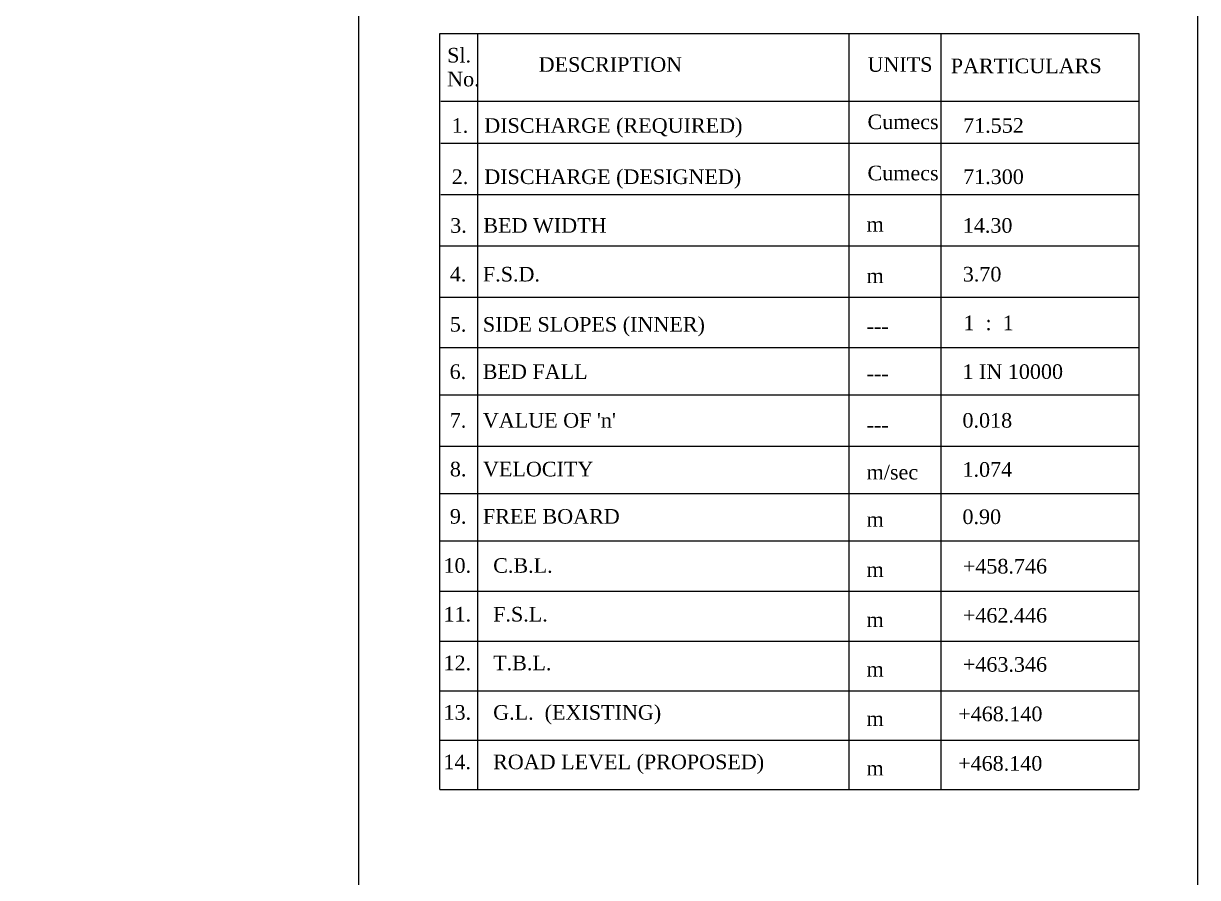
# Model space of a CAD drawing. Header units: inches. Extents: x 90659 to 166790, y -1471827 to -1422100.
# Drawn here: x 149162 to 166599, y -1455918 to -1443235 of the extents above; entities that cross this region are included whole.
import ezdxf

# ---------------------------------------------------------------- set-up
doc = ezdxf.new("R2010")
doc.units = ezdxf.units.IN
doc.header["$MEASUREMENT"] = 0
doc.styles.add('TIMES', font='times.ttf')

msp = doc.modelspace()

# ---------------------------------------------------------------- linework, layer by layer
at = {"color": 3}
msp.add_line((166599.3, -1422100.5), (166599.3, -1471809.9), dxfattribs=at)
msp.add_line((166599.3, -1422100.5), (166599.3, -1471809.9), dxfattribs=at)
msp.add_line((166599.3, -1422100.5), (166599.3, -1471809.9))
at = {"color": 1}
msp.add_line((154139.8, -1438553.3), (154139.8, -1466652), dxfattribs=at)
at = {"color": 7}
msp.add_line((154139.8, -1438553.3), (154139.8, -1466652), dxfattribs=at)
at = {"linetype": 'ByBlock', "lineweight": 25}
for p, q in [((155347.4, -1454612.3), (155347.4, -1443381.7)), ((155347.4, -1443381.7), (165725.7, -1443381.7)), ((155347.4, -1454612.3), (155347.4, -1443381.7)), ((155347.4, -1443381.7), (165725.7, -1443381.7)), ((155905.5, -1443381.7), (155905.5, -1454612.3)), ((155905.5, -1443381.7), (155905.5, -1454612.3)), ((161419, -1443381.7), (161419, -1454612.3)), ((161419, -1443381.7), (161419, -1454612.3)), ((162786.3, -1443381.7), (162786.3, -1454612.3)), ((162786.3, -1443381.7), (162786.3, -1454612.3)), ((165725.7, -1443381.7), (165725.7, -1454612.3)), ((165725.7, -1443381.7), (165725.7, -1454612.3)), ((155360.8, -1444388), (165725.7, -1444388)), ((155360.8, -1444388), (165725.7, -1444388)), ((155360.8, -1445013.2), (165725.7, -1445013.2)), ((155360.8, -1445013.2), (165725.7, -1445013.2)), ((155360.8, -1445774.1), (165725.7, -1445774.1)), ((155360.8, -1445774.1), (165725.7, -1445774.1)), ((155347.4, -1446534.9), (165725.7, -1446534.9)), ((155347.4, -1446534.9), (165725.7, -1446534.9)), ((155347.4, -1447301), (165725.7, -1447301)), ((155347.4, -1447301), (165725.7, -1447301)), ((155347.4, -1448045.8), (165725.7, -1448045.8)), ((155347.4, -1448045.8), (165725.7, -1448045.8)), ((155347.4, -1448748), (165725.7, -1448748)), ((155347.4, -1448748), (165725.7, -1448748)), ((155347.4, -1449514.1), (165725.7, -1449514.1)), ((155347.4, -1449514.1), (165725.7, -1449514.1)), ((155347.4, -1450216.4), (165725.7, -1450216.4)), ((155347.4, -1450216.4), (165725.7, -1450216.4)), ((155347.4, -1450918.6), (165725.7, -1450918.6)), ((155347.4, -1450918.6), (165725.7, -1450918.6)), ((155347.4, -1450918.6), (165725.7, -1450918.6)), ((155347.4, -1450918.6), (165725.7, -1450918.6)), ((155347.4, -1451663.4), (165725.7, -1451663.4)), ((155347.4, -1451663.4), (165725.7, -1451663.4)), ((155347.4, -1452408.2), (165725.7, -1452408.2)), ((155347.4, -1452408.2), (165725.7, -1452408.2)), ((155347.4, -1453142.9), (165725.7, -1453142.9)), ((155347.4, -1453142.9), (165725.7, -1453142.9)), ((155347.4, -1453877.6), (165725.7, -1453877.6)), ((155347.4, -1453877.6), (165725.7, -1453877.6)), ((155347.4, -1454612.3), (165725.7, -1454612.3)), ((155347.4, -1454612.3), (165725.7, -1454612.3)), ((155347.4, -1454612.3), (165725.7, -1454612.3)), ((155347.4, -1454612.3), (165725.7, -1454612.3))]:
    msp.add_line(p, q, dxfattribs=at)
at = {"color": 7}
msp.add_lwpolyline([(90659, -1422100.5), (166599.3, -1422100.5), (166599.3, -1471809.9), (90659, -1471809.9)], close=True, dxfattribs=at)

# ---------------------------------------------------------------- texts
at = {"linetype": 'ByBlock', "lineweight": 25, "style": 'TIMES'}
for s, height, p in [('Sl.', 217.09, (155454.5, -1443814.3)), ('Sl.', 217.09, (155454.5, -1443814.3)), ('DESCRIPTION', 217.094, (156813.5, -1443952.1)), ('DESCRIPTION', 217.094, (156813.5, -1443952.1)), ('UNITS', 217.09, (161698, -1443952.1)), ('UNITS', 217.09, (161698, -1443952.1)), ('PARTICULARS', 217.094, (162934.7, -1443972.9)), ('PARTICULARS', 217.094, (162934.7, -1443972.9)), ('No.', 217.09, (155454.5, -1444168.6)), ('No.', 217.09, (155454.5, -1444168.6)), ('1. ', 217.09, (155522.5, -1444858)), ('1. ', 217.09, (155522.5, -1444858)), ('DISCHARGE (REQUIRED)', 217.094, (156005.8, -1444858)), ('DISCHARGE (REQUIRED)', 217.094, (156005.8, -1444858)), ('Cumecs', 217.09, (161698, -1444803.3)), ('Cumecs', 217.09, (161698, -1444803.3)), ('71.552', 217.09, (163117.8, -1444858)), ('Cumecs', 217.09, (161698, -1445564.1)), ('Cumecs', 217.09, (161698, -1445564.1)), ('2.', 217.09, (155522.5, -1445618.8)), ('2.', 217.09, (155522.5, -1445618.8)), ('DISCHARGE (DESIGNED)', 217.094, (156005.8, -1445618.8)), ('DISCHARGE (DESIGNED)', 217.094, (156005.8, -1445618.8)), ('71.300', 217.09, (163117.8, -1445618.8)), ('3.   BED WIDTH', 217.094, (155499.8, -1446342.5)), ('3.   BED WIDTH', 217.094, (155499.8, -1446342.5)), ('m', 217.1, (161684.7, -1446325)), ('m', 217.1, (161684.7, -1446325)), ('14.30', 217.09, (163113, -1446342.5)), ('4.   F.S.D.', 217.094, (155493.7, -1447066.1)), ('4.   F.S.D.', 217.094, (155493.7, -1447066.1)), ('m', 217.1, (161684.7, -1447091.1)), ('m', 217.1, (161684.7, -1447091.1)), ('3.70', 217.09, (163113, -1447066.1)), ('5.   SIDE SLOPES (INNER)', 217.094, (155493.7, -1447810.9)), ('5.   SIDE SLOPES (INNER)', 217.094, (155493.7, -1447810.9)), ('1  :  1', 217.09, (163122.4, -1447789.8)), ('1  :  1', 217.09, (163122.4, -1447789.8)), ('---', 217.09, (161684.7, -1447835.9)), ('---', 217.09, (161684.7, -1447835.9)), ('6.   BED FALL', 217.094, (155491.3, -1448513.4)), ('6.   BED FALL', 217.094, (155491.3, -1448513.4)), ('1 IN 10000', 217.09, (163108.3, -1448513.4)), ('---', 217.09, (161684.7, -1448538.1)), ('---', 217.09, (161684.7, -1448538.1)), ("7.   VALUE OF 'n'", 217.094, (155492.9, -1449237.1)), ("7.   VALUE OF 'n'", 217.094, (155492.9, -1449237.1)), ('0.018', 217.09, (163108.3, -1449237.1)), ('---', 217.09, (161684.7, -1449304.2)), ('---', 217.09, (161684.7, -1449304.2)), ('8.   VELOCITY', 217.094, (155494.7, -1449960.7)), ('8.   VELOCITY', 217.094, (155494.7, -1449960.7)), ('1.074', 217.09, (163108.3, -1449966.2)), ('m/sec', 217.09, (161684.7, -1450006.4)), ('m/sec', 217.09, (161684.7, -1450006.4)), ('9.   FREE BOARD', 217.094, (155494.7, -1450663)), ('9.   FREE BOARD', 217.094, (155494.7, -1450663)), ('m', 217.1, (161684.7, -1450708.7)), ('m', 217.1, (161684.7, -1450708.7)), ('0.90', 217.09, (163108.3, -1450668.4)), ('10.    C.B.L.', 217.094, (155400.3, -1451392.3)), ('10.    C.B.L.', 217.094, (155400.3, -1451392.3)), ('m', 217.1, (161684.7, -1451453.5)), ('m', 217.1, (161684.7, -1451453.5)), ('+458.746', 217.09, (163114.1, -1451403.3)), ('11.    F.S.L.', 217.094, (155400.3, -1452116)), ('11.    F.S.L.', 217.094, (155400.3, -1452116)), ('+462.446', 217.09, (163114.1, -1452132.4)), ('m', 217.1, (161684.7, -1452198.2)), ('m', 217.1, (161684.7, -1452198.2)), ('12.    T.B.L.', 217.094, (155400.3, -1452839.6)), ('12.    T.B.L.', 217.094, (155400.3, -1452839.6)), ('+463.346', 217.09, (163114.1, -1452861.6)), ('m', 217.1, (161684.7, -1452933)), ('m', 217.1, (161684.7, -1452933)), ('13.    G.L.  (EXISTING)', 217.094, (155400.3, -1453574.4)), ('13.    G.L.  (EXISTING)', 217.094, (155400.3, -1453574.4)), ('+468.140', 217.09, (163045.5, -1453596.3)), ('m', 217.1, (161684.7, -1453667.7)), ('m', 217.1, (161684.7, -1453667.7)), ('14.    ROAD LEVEL (PROPOSED)', 217.094, (155398.7, -1454309.1)), ('14.    ROAD LEVEL (PROPOSED)', 217.094, (155398.7, -1454309.1)), ('m', 217.1, (161683, -1454402.4)), ('m', 217.1, (161683, -1454402.4)), ('+468.140', 217.09, (163043.9, -1454331))]:
    msp.add_text(s, height=height, dxfattribs=at).set_placement(p)

doc.saveas('drawing.dxf')
